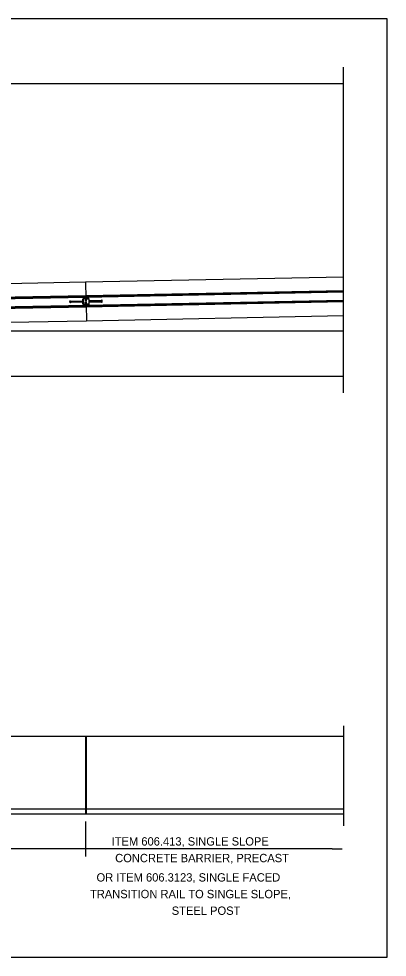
# Model space of a CAD drawing. Extents: x -164 to -43, y -137 to -88.
# Drawn here: x -62.53 to -43.41, y -136.87 to -88.15 of the extents above; entities that cross this region are included whole.
import ezdxf

# ---------------------------------------------------------------- set-up
doc = ezdxf.new("R2010")
doc.units = 0
for name, color, linetype in [('BDR-Clip Boundary', 7, 'Continuous'), ('Bridge-Text', 7, 'Continuous'), ('E-Road-Jersey Barrier', 7, 'Continuous'), ('Exist_Roadway', 7, 'Continuous'), ('MedianDropBarrier', 7, 'Continuous'), ('Shear Connectors', 7, 'Continuous'), ('TUBE', 7, 'Continuous')]:
    doc.layers.add(name, color=color, linetype=linetype)

msp = doc.modelspace()

# ---------------------------------------------------------------- linework, layer by layer
at = {"layer": 'BDR-Clip Boundary'}
msp.add_lwpolyline([(-43.411, -88.146), (-163.716, -88.146), (-163.716, -136.872), (-43.411, -136.872)], close=True, dxfattribs=at)
at = {"layer": 'Bridge-Text'}
for p, q in [((-59.06, -131.636), (-59.06, -129.827)), ((-59.06, -131.246), (-79.039, -131.246)), ((-46.264, -131.246), (-59.06, -131.246)), ((-46.264, -131.246), (-45.745, -131.246))]:
    msp.add_line(p, q, dxfattribs=at)
at = {"layer": 'E-Road-Jersey Barrier'}
for p, q in [((-45.674, -107.564), (-45.674, -90.664)), ((-161.692, -91.509), (-45.674, -91.509)), ((-45.674, -102.265), (-59.047, -102.532)), ((-45.674, -102.285), (-59.047, -102.552)), ((-45.674, -102.295), (-59.047, -102.563)), ((-45.674, -102.306), (-59.047, -102.573)), ((-45.674, -102.316), (-59.046, -102.584)), ((-45.674, -102.326), (-59.046, -102.594)), ((-45.674, -102.347), (-59.046, -102.615)), ((-45.674, -102.767), (-59.037, -103.035)), ((-45.674, -102.788), (-59.037, -103.055)), ((-45.674, -102.799), (-59.037, -103.066)), ((-45.674, -102.809), (-59.037, -103.076)), ((-45.674, -102.819), (-59.036, -103.087)), ((-45.674, -102.83), (-59.036, -103.097)), ((-45.674, -102.85), (-59.036, -103.117)), ((-59.022, -103.824), (-45.674, -103.557)), ((-45.674, -124.853), (-45.674, -130.056))]:
    msp.add_line(p, q, dxfattribs=at)
for points in [[(-45.674, -101.557), (-59.062, -101.825)], [(-59.062, -101.825), (-59.045, -102.658), (-58.993, -102.657)], [(-58.988, -102.99), (-59.038, -102.991), (-59.022, -103.824)], [(-45.674, -125.42), (-59.039, -125.42), (-59.039, -129.17), (-45.674, -129.17)], [(-59.039, -129.17), (-59.039, -129.42), (-45.674, -129.42)]]:
    msp.add_lwpolyline(points, dxfattribs=at)
at = {"layer": 'Exist_Roadway'}
for p, q in [((-79.06, -104.344), (-45.677, -104.344)), ((-45.674, -106.718), (-161.692, -106.718))]:
    msp.add_line(p, q, dxfattribs=at)
at = {"layer": 'MedianDropBarrier'}
for p, q in [((-59.047, -102.532), (-64.046, -102.632)), ((-59.047, -102.552), (-64.046, -102.652)), ((-59.047, -102.563), (-64.046, -102.663)), ((-59.047, -102.573), (-64.046, -102.673)), ((-59.046, -102.584), (-64.045, -102.684)), ((-59.046, -102.594), (-64.045, -102.694)), ((-59.046, -102.615), (-64.045, -102.715)), ((-59.037, -103.035), (-64.036, -103.135)), ((-59.037, -103.055), (-64.036, -103.155)), ((-59.037, -103.066), (-64.036, -103.166)), ((-59.037, -103.076), (-64.036, -103.176)), ((-59.036, -103.087), (-64.035, -103.187)), ((-59.036, -103.097), (-64.035, -103.197)), ((-59.036, -103.117), (-64.035, -103.217))]:
    msp.add_line(p, q, dxfattribs=at)
for points in [[(-59.062, -101.825), (-64.037, -101.924), (-74.04, -102.004), (-74.04, -102.004), (-79.039, -102.104)], [(-59.062, -101.825), (-59.045, -102.658), (-59.097, -102.659)], [(-59.089, -102.992), (-59.038, -102.991), (-59.022, -103.824)], [(-78.994, -104.344), (-73.995, -104.244), (-73.995, -104.244), (-64.021, -103.924), (-59.022, -103.824)], [(-79.039, -129.17), (-79.039, -129.42), (-59.06, -129.42), (-59.06, -129.17)]]:
    msp.add_lwpolyline(points, dxfattribs=at)
msp.add_lwpolyline([(-59.06, -129.17), (-59.06, -125.42), (-64.05, -125.42), (-74.05, -124.67), (-79.039, -124.67), (-79.039, -129.17)], close=True, dxfattribs=at)
at = {"layer": 'Shear Connectors'}
for points in [[(-59.843, -102.888), (-59.874, -102.888), (-59.876, -102.794), (-59.845, -102.794)], [(-58.239, -102.855), (-58.207, -102.855), (-58.209, -102.761), (-58.24, -102.762)]]:
    msp.add_lwpolyline(points, close=True, dxfattribs=at)
for points in [[(-59.844, -102.815), (-59.209, -102.802), (-59.208, -102.854), (-59.843, -102.867)], [(-58.24, -102.783), (-58.875, -102.795), (-58.874, -102.847), (-58.239, -102.835)]]:
    msp.add_lwpolyline(points, dxfattribs=at)
at = {"layer": 'TUBE'}
for p, q in [((-59.185, -102.702), (-59.18, -102.952)), ((-59.086, -102.685), (-59.169, -102.687)), ((-59.068, -102.799), (-59.07, -102.7)), ((-59.042, -102.799), (-59.068, -102.799)), ((-59.042, -102.799), (-59.016, -102.798)), ((-59.016, -102.798), (-59.018, -102.699)), ((-59.003, -102.683), (-58.919, -102.682)), ((-58.903, -102.697), (-58.898, -102.947)), ((-59.164, -102.968), (-59.08, -102.966)), ((-59.065, -102.95), (-59.067, -102.851)), ((-59.067, -102.851), (-59.041, -102.851)), ((-59.015, -102.85), (-59.041, -102.851)), ((-59.013, -102.949), (-59.015, -102.85)), ((-58.914, -102.963), (-58.997, -102.964))]:
    msp.add_line(p, q, dxfattribs=at)
for points in [[(-59.206, -102.953), (-59.211, -102.703)], [(-59.17, -102.661), (-59.087, -102.659)], [(-59.044, -102.7), (-59.042, -102.799)], [(-59.044, -102.7), (-59.042, -102.799)], [(-58.92, -102.656), (-59.003, -102.657)], [(-58.872, -102.946), (-58.877, -102.696)], [(-59.08, -102.992), (-59.163, -102.994)], [(-59.041, -102.851), (-59.039, -102.95)], [(-59.041, -102.851), (-59.039, -102.95)], [(-58.997, -102.99), (-58.913, -102.989)]]:
    msp.add_lwpolyline(points, dxfattribs=at)
for centre, radius, start, end in [((-59.169, -102.702), 0.0417, 91.146, 181.146), ((-59.169, -102.702), 0.0156, 91.146, 181.146), ((-59.086, -102.701), 0.0417, 1.146, 91.146), ((-59.086, -102.701), 0.0156, 1.146, 91.146), ((-59.002, -102.699), 0.0417, 91.1458, 181.1458), ((-59.002, -102.699), 0.0156, 91.1458, 181.1458), ((-58.919, -102.697), 0.0417, 1.1458, 91.1458), ((-58.919, -102.697), 0.0156, 1.1458, 91.1458), ((-59.164, -102.952), 0.0417, 181.146, 271.146), ((-59.164, -102.952), 0.0156, 181.146, 271.146), ((-59.081, -102.95), 0.0417, 271.146, 1.146), ((-59.081, -102.95), 0.0156, 271.146, 1.146), ((-58.997, -102.949), 0.0417, 181.1458, 271.1458), ((-58.997, -102.949), 0.0156, 181.1458, 271.1458), ((-58.914, -102.947), 0.0156, 271.1458, 1.1458), ((-58.914, -102.947), 0.0417, 271.1458, 1.1458)]:
    msp.add_arc(centre, radius, start, end, dxfattribs=at)

# ---------------------------------------------------------------- texts
at = {"layer": 'Bridge-Text'}
for s, p in [('ITEM 606.413, SINGLE SLOPE', (-57.714, -131.074)), ('CONCRETE BARRIER, PRECAST', (-57.531, -131.938)), ('OR ITEM 606.3123, SINGLE FACED', (-58.498, -132.943)), ('TRANSITION RAIL TO SINGLE SLOPE, ', (-58.838, -133.807)), ('STEEL POST', (-54.595, -134.671))]:
    msp.add_text(s, height=0.432, dxfattribs=at).set_placement(p)

doc.saveas('drawing.dxf')
